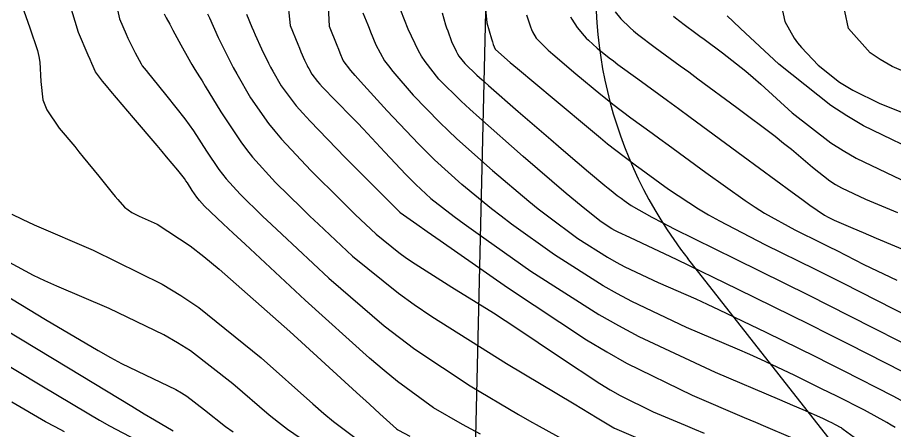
# Model space of a CAD drawing. Header units: metres. Extents: x 837117 to 838479, y 1189012 to 1191015.
# Drawn here: x 837704.5 to 837786.1, y 1189799.8 to 1189838.2 of the extents above; entities that cross this region are included whole.
import ezdxf

# ---------------------------------------------------------------- set-up
doc = ezdxf.new("R2010")
doc.units = ezdxf.units.M
doc.header["$LTSCALE"] = 0.3
for name, color, linetype in [('CORREDORVIA', 70, 'Continuous'), ('COTAS 10', 1, 'Continuous'), ('COTAS INT', 252, 'Continuous'), ('VIA2', 121, 'Continuous')]:
    doc.layers.add(name, color=color, linetype=linetype)

msp = doc.modelspace()

# ---------------------------------------------------------------- linework, layer by layer
at = {"layer": 'CORREDORVIA'}
msp.add_lwpolyline([(837910.676, 1191000.965), (838157.033, 1190996.193), (838237.174, 1190821.339), (838237.001, 1190602.875), (838240.031, 1190437.198), (838223.537, 1190366.272), (838212.196, 1190288.92), (838221.396, 1189997.878), (837954.545, 1189509.173), (837751.159, 1189231.384), (837593.191, 1189234.399), (837744.487, 1189686.609), (837750.277, 1189933.973), (837723.624, 1190051.525), (837726.092, 1190134.48), (837885.383, 1190229.429), (837983.184, 1190344.12), (837817.554, 1190502.187), (837798.033, 1190660.17), (837963.574, 1190795.982)], close=True, dxfattribs=at)
at = {"layer": 'COTAS 10'}
for points in [[(837791.204, 1189831.306), (837785.837, 1189833.615), (837784.733, 1189834.249), (837783.794, 1189834.882), (837781.784, 1189837.147), (837781.102, 1189840.375)], [(837718.149, 1189838.509), (837718.342, 1189838.126), (837718.661, 1189837.535), (837718.798, 1189837.282), (837718.957, 1189836.99), (837719.704, 1189835.616), (837720.441, 1189834.278), (837720.593, 1189834.009), (837720.721, 1189833.785), (837720.996, 1189833.343), (837721.443, 1189832.646), (837721.68, 1189832.261), (837721.967, 1189831.792), (837723.412, 1189829.405), (837725.267, 1189826.615), (837725.812, 1189825.891), (837726.37, 1189825.189), (837728.5, 1189822.832), (837730.948, 1189820.432), (837731.707, 1189819.704), (837732.501, 1189818.947), (837735.666, 1189815.984), (837739.925, 1189812.541), (837741.41, 1189811.482), (837743.028, 1189810.378), (837749.975, 1189806.009), (837756.261, 1189802.254), (837758.429, 1189800.958), (837759.975, 1189800.033), (837759.993, 1189800.021), (837760.003, 1189800.015), (837760.018, 1189800.008), (837767.022, 1189797.004)], [(837736.633, 1189838.6), (837737.088, 1189837.475), (837737.216, 1189837.153), (837737.346, 1189836.827), (837737.824, 1189835.614), (837738.651, 1189834.143), (837739, 1189833.655), (837739.402, 1189833.132), (837741.287, 1189830.951), (837743.775, 1189828.41), (837744.557, 1189827.659), (837745.378, 1189826.889), (837748.681, 1189823.937), (837752.066, 1189821.095), (837752.94, 1189820.393), (837753.786, 1189819.728), (837756.616, 1189817.635), (837759.375, 1189815.881), (837760.178, 1189815.429), (837760.997, 1189814.993), (837764.095, 1189813.54), (837767.58, 1189812.008), (837768.643, 1189811.522), (837769.748, 1189811.008), (837774.095, 1189808.927), (837778.721, 1189806.648), (837780.002, 1189806.01), (837781.283, 1189805.368), (837785.913, 1189803.022), (837789.698, 1189800.98)], [(837755.935, 1189838.22), (837756.049, 1189838.014), (837756.561, 1189837.244), (837757.205, 1189836.464), (837757.403, 1189836.252), (837757.609, 1189836.042), (837758.426, 1189835.299), (837759.534, 1189834.419), (837759.924, 1189834.122), (837760.35, 1189833.803), (837762.191, 1189832.461), (837764.955, 1189830.452), (837765.964, 1189829.713), (837767.078, 1189828.895), (837771.978, 1189825.278), (837776.54, 1189821.921), (837777.441, 1189821.266), (837778.184, 1189820.729), (837779.557, 1189819.784), (837779.904, 1189819.613), (837780.096, 1189819.517), (837780.443, 1189819.341), (837782.187, 1189818.585), (837783.164, 1189818.171), (837784.355, 1189817.668), (837790.443, 1189815.112)], [(837732.47, 1189797.94), (837729.627, 1189799.872), (837728.78, 1189800.519), (837727.906, 1189801.215), (837724.53, 1189804.135), (837720.607, 1189807.176), (837719.388, 1189807.948), (837718.111, 1189808.69), (837713.02, 1189811.115), (837708.161, 1189813.188), (837707.031, 1189813.707), (837705.993, 1189814.203), (837703.02, 1189815.797)]]:
    msp.add_lwpolyline(points, dxfattribs=at)
at = {"layer": 'COTAS INT'}
for points in [[(837713.5, 1189840.316), (837713.988, 1189838.026), (837714.611, 1189836.6), (837714.773, 1189836.248), (837714.93, 1189835.915), (837715.458, 1189834.866), (837715.997, 1189833.858), (837716.098, 1189833.67), (837716.455, 1189833.233), (837716.678, 1189832.96), (837716.955, 1189832.621), (837718.405, 1189830.85), (837720.067, 1189828.73), (837720.477, 1189828.172), (837720.865, 1189827.625), (837722.087, 1189825.753), (837723.222, 1189824.046), (837723.555, 1189823.603), (837723.896, 1189823.174), (837725.199, 1189821.732), (837727.292, 1189819.713), (837728.131, 1189818.919), (837729.084, 1189818.024), (837733.465, 1189813.945), (837738.594, 1189809.526), (837740.017, 1189808.417), (837741.443, 1189807.358), (837746.604, 1189803.945), (837751.108, 1189801.284), (837752.118, 1189800.698), (837753.026, 1189800.179), (837755.452, 1189798.848)], [(837729.572, 1189840.095), (837729.858, 1189837.41), (837730.568, 1189835.682), (837730.723, 1189835.31), (837730.859, 1189834.983), (837731.203, 1189834.188), (837731.445, 1189833.69), (837731.517, 1189833.552), (837731.592, 1189833.413), (837731.882, 1189832.909), (837732.406, 1189832.222), (837732.629, 1189831.969), (837732.885, 1189831.688), (837734.092, 1189830.442), (837735.659, 1189828.84), (837736.143, 1189828.333), (837736.649, 1189827.8), (837738.658, 1189825.649), (837740.625, 1189823.572), (837741.104, 1189823.085), (837741.555, 1189822.637), (837742.951, 1189821.338), (837745.114, 1189819.665), (837746.049, 1189818.981), (837747.13, 1189818.2), (837752.249, 1189814.584), (837758.569, 1189810.566), (837760.407, 1189809.532), (837762.283, 1189808.532), (837769.379, 1189805.205), (837775.382, 1189802.662), (837776.569, 1189802.157), (837777.55, 1189801.737), (837779.379, 1189800.939), (837779.865, 1189800.699), (837780, 1189800.632), (837780.135, 1189800.564), (837780.622, 1189800.318), (837781.02, 1189800.103), (837781.098, 1189800.056), (837781.164, 1189800.014), (837781.285, 1189799.905), (837782.312, 1189799.161)], [(837786.115, 1189800.071), (837785.773, 1189800.293), (837785.359, 1189800.542), (837783.267, 1189801.67), (837780.709, 1189802.966), (837780.001, 1189803.321), (837779.293, 1189803.674), (837776.737, 1189804.933), (837773.649, 1189806.373), (837772.606, 1189806.839), (837771.481, 1189807.335), (837766.737, 1189809.373), (837761.64, 1189811.762), (837760.292, 1189812.48), (837758.972, 1189813.223), (837754.432, 1189816.11), (837750.458, 1189818.964), (837749.494, 1189819.687), (837748.59, 1189820.38), (837745.816, 1189822.638), (837743.299, 1189824.945), (837742.557, 1189825.669), (837741.794, 1189826.43), (837738.877, 1189829.486), (837736.4, 1189832.208), (837735.915, 1189832.759), (837735.517, 1189833.221), (837734.807, 1189834.157), (837734.525, 1189834.86), (837734.397, 1189835.176), (837734.248, 1189835.544), (837733.529, 1189837.309), (837733.373, 1189840.492)], [(837747.946, 1189839.923), (837748.157, 1189837.672), (837748.592, 1189836.187), (837748.681, 1189835.895), (837748.757, 1189835.655), (837748.919, 1189835.219), (837749.806, 1189834.445), (837750.338, 1189833.992), (837750.996, 1189833.436), (837754.41, 1189830.565), (837757.98, 1189827.591), (837758.736, 1189826.969), (837759.391, 1189826.435), (837760.921, 1189825.237), (837762.083, 1189824.393), (837762.507, 1189824.082), (837762.975, 1189823.738), (837765.034, 1189822.218), (837767.841, 1189820.373), (837768.779, 1189819.824), (837769.788, 1189819.259), (837774.017, 1189817.079), (837778.701, 1189814.771), (837779.998, 1189814.125), (837781.294, 1189813.475), (837785.975, 1189811.104), (837790.356, 1189808.922)], [(837775.403, 1189839.95), (837775.868, 1189837.8), (837776.73, 1189836.254), (837777.05, 1189835.815), (837777.404, 1189835.371), (837778.978, 1189833.727), (837780.954, 1189832.164), (837781.562, 1189831.77), (837782.196, 1189831.394), (837784.709, 1189830.179), (837787.754, 1189828.973)], [(837704.909, 1189839.316), (837705.644, 1189837.195), (837706.369, 1189835.094), (837706.498, 1189834.547), (837706.595, 1189834.014), (837706.685, 1189832.214), (837706.875, 1189830.513), (837707.036, 1189830.043), (837707.243, 1189829.573), (837708.379, 1189827.881), (837709.822, 1189826.167), (837710.222, 1189825.684), (837710.623, 1189825.197), (837712.074, 1189823.405), (837713.321, 1189821.861), (837713.594, 1189821.53), (837713.835, 1189821.24), (837714.442, 1189820.543), (837715.152, 1189820.043), (837715.458, 1189819.879), (837715.81, 1189819.703), (837717.478, 1189818.972), (837720.573, 1189816.949), (837721.826, 1189815.958), (837723.251, 1189814.781), (837729.828, 1189808.972), (837736.034, 1189803.311), (837737.226, 1189802.227), (837738.188, 1189801.352), (837739.763, 1189799.935), (837739.841, 1189799.887), (837739.86, 1189799.874), (837739.878, 1189799.862), (837739.935, 1189799.821), (837740.978, 1189799.276)], [(837747.559, 1189799.438), (837746.709, 1189799.899), (837745.891, 1189800.352), (837743.191, 1189801.906), (837739.842, 1189804.348), (837738.614, 1189805.359), (837737.256, 1189806.516), (837731.265, 1189811.906), (837725.667, 1189817.101), (837724.556, 1189818.135), (837723.636, 1189818.993), (837721.898, 1189820.632), (837721.422, 1189821.159), (837721.298, 1189821.316), (837721.176, 1189821.477), (837720.762, 1189822.1), (837720.315, 1189822.785), (837720.172, 1189822.985), (837720.022, 1189823.19), (837719.411, 1189823.969), (837718.375, 1189825.208), (837717.956, 1189825.703), (837717.48, 1189826.263), (837715.285, 1189828.836), (837713.183, 1189831.317), (837712.767, 1189831.819), (837712.421, 1189832.243), (837711.771, 1189833.106), (837711.414, 1189833.877), (837711.253, 1189834.242), (837711.067, 1189834.672), (837710.17, 1189836.772), (837709.336, 1189839.506)], [(837722.183, 1189838.511), (837722.354, 1189838.134), (837723.18, 1189836.315), (837724.241, 1189834.131), (837724.559, 1189833.523), (837724.887, 1189832.913), (837726.158, 1189830.701), (837727.839, 1189828.311), (837728.424, 1189827.59), (837729.062, 1189826.843), (837731.8, 1189823.932), (837734.604, 1189821.152), (837735.282, 1189820.489), (837735.919, 1189819.871), (837737.866, 1189818.022), (837739.963, 1189816.327), (837740.694, 1189815.806), (837741.491, 1189815.262), (837744.911, 1189813.111), (837748.785, 1189810.718), (837749.867, 1189810.022), (837750.953, 1189809.311), (837754.911, 1189806.622), (837758.673, 1189804.147), (837759.635, 1189803.572), (837760.563, 1189803.044), (837763.628, 1189801.533), (837766.597, 1189800.274), (837767.464, 1189799.905), (837768.351, 1189799.527)], [(837725.793, 1189838.478), (837726.303, 1189837.258), (837726.453, 1189836.91), (837726.607, 1189836.558), (837727.192, 1189835.251), (837727.843, 1189833.91), (837728.038, 1189833.537), (837728.239, 1189833.163), (837729.02, 1189831.805), (837730.434, 1189829.955), (837731.034, 1189829.272), (837731.725, 1189828.514), (837734.976, 1189825.157), (837738.077, 1189822.054), (837738.675, 1189821.456), (837739.158, 1189820.971), (837739.961, 1189820.165), (837740.018, 1189820.104), (837740.045, 1189820.077), (837740.086, 1189820.039), (837741.638, 1189818.95), (837742.603, 1189818.274), (837743.802, 1189817.436), (837750.066, 1189813.059), (837757.432, 1189808.218), (837759.326, 1189807.088), (837761.156, 1189806.05), (837767.238, 1189803.059), (837772.093, 1189801.005), (837773.15, 1189800.557), (837774.082, 1189800.162), (837776.409, 1189799.171)], [(837788.558, 1189804.375), (837781.858, 1189807.77), (837780.003, 1189808.699), (837778.148, 1189809.623), (837771.453, 1189812.921), (837765.847, 1189815.643), (837764.68, 1189816.204), (837763.679, 1189816.681), (837761.453, 1189817.708), (837760.354, 1189818.223), (837760.063, 1189818.378), (837759.778, 1189818.538), (837758.799, 1189819.161), (837757.115, 1189820.492), (837756.385, 1189821.099), (837755.542, 1189821.81), (837751.545, 1189825.237), (837747.458, 1189828.833), (837746.557, 1189829.65), (837745.756, 1189830.39), (837743.697, 1189832.417), (837742.403, 1189834.056), (837742.085, 1189834.552), (837741.784, 1189835.066), (837740.841, 1189837.071), (837740.167, 1189838.794)], [(837743.987, 1189838.577), (837744.318, 1189837.492), (837744.414, 1189837.202), (837744.511, 1189836.917), (837744.877, 1189835.923), (837745.295, 1189835.024), (837745.425, 1189834.798), (837745.562, 1189834.581), (837746.107, 1189833.882), (837747.226, 1189832.812), (837747.724, 1189832.361), (837748.304, 1189831.844), (837751.077, 1189829.419), (837754.092, 1189826.821), (837754.824, 1189826.193), (837755.511, 1189825.606), (837757.62, 1189823.82), (837759.134, 1189822.556), (837759.446, 1189822.298), (837759.712, 1189822.08), (837760.286, 1189821.625), (837760.646, 1189821.363), (837760.778, 1189821.267), (837760.923, 1189821.16), (837761.562, 1189820.688), (837763.491, 1189819.6), (837764.449, 1189819.104), (837765.591, 1189818.524), (837771.247, 1189815.727), (837778.1, 1189812.35), (837779.997, 1189811.405), (837781.894, 1189810.455), (837788.741, 1189806.985)], [(837751.858, 1189838.4), (837752.212, 1189837.305), (837752.308, 1189837.057), (837752.403, 1189836.834), (837752.74, 1189836.231), (837753.505, 1189835.455), (837753.871, 1189835.122), (837754.303, 1189834.739), (837756.418, 1189832.932), (837758.757, 1189831.005), (837759.33, 1189830.546), (837759.871, 1189830.119), (837761.556, 1189828.849), (837763.519, 1189827.423), (837764.235, 1189826.898), (837765.026, 1189826.317), (837768.506, 1189823.748), (837772.19, 1189821.147), (837773.11, 1189820.545), (837773.986, 1189819.994), (837776.787, 1189818.431), (837779.303, 1189817.192), (837779.999, 1189816.845), (837780.695, 1189816.496), (837783.209, 1189815.223), (837786.271, 1189813.753)], [(837760.087, 1189838.69), (837760.612, 1189838.045), (837761.469, 1189837.189), (837761.796, 1189836.908), (837762.163, 1189836.608), (837763.813, 1189835.364), (837766.139, 1189833.677), (837766.931, 1189833.098), (837767.787, 1189832.469), (837771.416, 1189829.793), (837774.955, 1189827.121), (837775.754, 1189826.496), (837776.476, 1189825.92), (837778.432, 1189824.252), (837780.069, 1189822.976), (837780.589, 1189822.647), (837781.139, 1189822.329), (837783.365, 1189821.267), (837786.346, 1189820.034)], [(837765.502, 1189838.291), (837765.695, 1189838.125), (837766.505, 1189837.499), (837767.6, 1189836.705), (837767.973, 1189836.432), (837768.376, 1189836.136), (837770.085, 1189834.876), (837772.238, 1189833.165), (837772.922, 1189832.585), (837773.644, 1189831.959), (837776.566, 1189829.314), (837780.151, 1189826.519), (837781.291, 1189825.799), (837782.494, 1189825.102), (837787.37, 1189822.776)], [(837789.345, 1189825.119), (837783.191, 1189828.096), (837781.637, 1189829.017), (837780.147, 1189829.981), (837775.309, 1189833.81), (837771.745, 1189837.14), (837771.06, 1189837.788), (837770.505, 1189838.317)], [(837703.99, 1189819.887), (837704.935, 1189819.419), (837706.054, 1189818.896), (837711.543, 1189816.554), (837717.97, 1189813.378), (837719.68, 1189812.331), (837721.361, 1189811.21), (837727.179, 1189806.554), (837731.97, 1189802.263), (837733.003, 1189801.373), (837733.908, 1189800.612), (837736.116, 1189798.938)], [(837702.481, 1189812.883), (837707.102, 1189810.116), (837712.019, 1189807.214), (837713.153, 1189806.581), (837714.188, 1189806.021), (837717.102, 1189804.615), (837719.216, 1189803.608), (837719.746, 1189803.3), (837720.252, 1189802.98), (837721.881, 1189801.717), (837723.842, 1189800.167), (837724.557, 1189799.665)], [(837703.305, 1189809.194), (837709.238, 1189805.62), (837715.136, 1189802.043), (837716.296, 1189801.344), (837717.251, 1189800.772), (837718.995, 1189799.757)], [(837702.364, 1189806.578), (837706.61, 1189804.021), (837711.127, 1189801.323), (837712.144, 1189800.735), (837713.061, 1189800.216), (837715.528, 1189798.919)], [(837708.87, 1189799.661), (837707.993, 1189800.126), (837707.118, 1189800.602), (837703.982, 1189802.422)]]:
    msp.add_lwpolyline(points, dxfattribs=at)
at = {"layer": 'VIA2'}
msp.add_line((837864.948, 1189691.003), (837766.844, 1189815.771), dxfattribs=at)
msp.add_arc((837798.288, 1189840.495), 40, 168.45511, 218.17764, dxfattribs=at)

doc.saveas('drawing.dxf')
